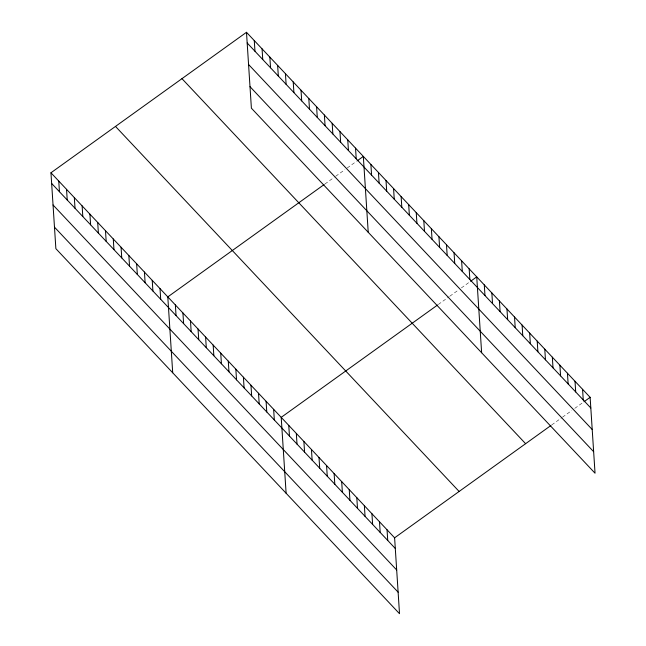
<?xml version="1.0" encoding="UTF-8"?>
<svg xmlns="http://www.w3.org/2000/svg" width="646" height="646" viewBox="0 0 646 646"><rect width="100%" height="100%" fill="white"/><g stroke="black" fill="none" stroke-linecap="round" stroke-linejoin="round"><path stroke-width="0.48" stroke-dasharray="3.23 2.42" d="M324.922 184.005L334.135 177.384M335.67 176.277L344.891 169.656M347.193 168L356.414 161.379M438.319 304.468L449.075 296.74M449.842 296.191L458.289 290.119M461.365 287.914L469.812 281.842M551.724 424.931L561.713 417.752M562.48 417.203L571.694 410.581M574.77 408.369L583.217 402.305"/><path stroke-width="0.97" d="M50.961 172.781L394.609 537.819L399.511 613.7L55.871 248.67L50.961 172.781L246.489 32.3L590.129 397.33L595.039 473.219L251.391 108.181L246.489 32.3M324.147 184.554L167.799 296.894L172.708 372.774M357.181 160.83L363.327 156.413L368.228 232.294M437.552 305.017L281.204 417.356L286.113 493.237M470.579 281.285L476.724 276.876L481.633 352.756M394.609 537.819L550.957 425.48M583.984 401.747L590.129 397.33M247.176 42.975L590.824 408.006M248.565 64.495L592.212 429.525M250.002 86.661L593.642 451.699M181.962 78.659L525.61 443.689M115.489 126.422L459.128 491.461M51.656 183.456L395.295 548.486M53.045 204.976L396.692 570.006M54.482 227.15L398.122 592.18M582.571 389.304L583.257 399.979M575.013 381.269L575.699 391.944M567.446 373.243L568.141 383.918M559.888 365.208L560.583 375.883M552.33 357.181L553.016 367.857M544.772 349.147L545.458 359.822M537.206 341.12L537.9 351.795M529.647 333.086L530.342 343.761M522.089 325.059L522.775 335.734M514.531 317.024L515.217 327.7M506.965 308.998L507.659 319.673M499.406 300.963L500.101 311.638M491.848 292.937L492.535 303.604M484.29 284.902L484.976 295.577M469.166 268.841L469.86 279.516M461.607 260.814L462.294 271.481M454.049 252.78L454.736 263.455M446.483 244.753L447.177 255.42M438.925 236.719L439.619 247.394M431.367 228.692L432.053 239.359M423.808 220.657L424.495 231.333M416.242 212.623L416.936 223.298M408.684 204.596L409.378 215.271M401.126 196.562L401.812 207.237M393.567 188.535L394.254 199.21M386.009 180.5L386.696 191.176M378.443 172.474L379.137 183.149M370.885 164.439L371.571 175.114M387.051 529.785L387.737 540.46M355.534 148.136L356.229 158.811M379.485 521.758L380.179 532.425M347.75 139.867L348.436 150.534M371.926 513.723L372.621 524.399M364.368 505.689L365.055 516.364M339.957 131.59L340.644 142.265M356.81 497.662L357.496 508.337M332.165 123.313L332.86 133.988M349.244 489.628L349.938 500.303M324.381 115.045L325.067 125.712M341.686 481.601L342.38 492.276M316.588 106.768L317.283 117.443M334.127 473.566L334.814 484.242M308.796 98.491L309.491 109.166M326.569 465.54L327.256 476.215M301.012 90.222L301.698 100.889M319.003 457.505L319.697 468.18M293.219 81.945L293.914 92.62M311.445 449.479L312.139 460.154M285.435 73.668L286.121 84.343M303.886 441.444L304.573 452.119M277.643 65.399L278.329 76.067M296.328 433.418L297.015 444.093M269.85 57.123L270.545 67.798M288.762 425.383L289.456 436.058M262.066 48.846L262.752 59.521M254.274 40.577L254.968 51.244M273.646 409.322L274.332 419.997M266.087 401.295L266.774 411.97M258.521 393.261L259.216 403.936M250.963 385.234L251.657 395.901M243.405 377.199L244.091 387.875M235.847 369.173L236.533 379.84M228.28 361.138L228.975 371.813M220.722 353.112L221.416 363.779M213.164 345.077L213.85 355.752M205.606 337.05L206.292 347.718M198.039 329.016L198.734 339.691M190.481 320.989L191.176 331.656M182.923 312.955L183.609 323.63M175.365 304.92L176.051 315.595M160.014 288.617L160.701 299.292M152.222 280.348L152.916 291.015M144.438 272.071L145.124 282.746M136.645 263.794L137.332 274.469M128.853 255.525L129.547 266.192M121.068 247.248L121.755 257.924M113.276 238.972L113.971 249.647M105.484 230.703L106.178 241.37M97.699 222.426L98.386 233.101M89.907 214.149L90.602 224.824M82.123 205.88L82.809 216.555M74.33 197.603L75.025 208.278M66.538 189.326L67.232 200.002M58.754 181.058L59.44 191.733"/></g></svg>
